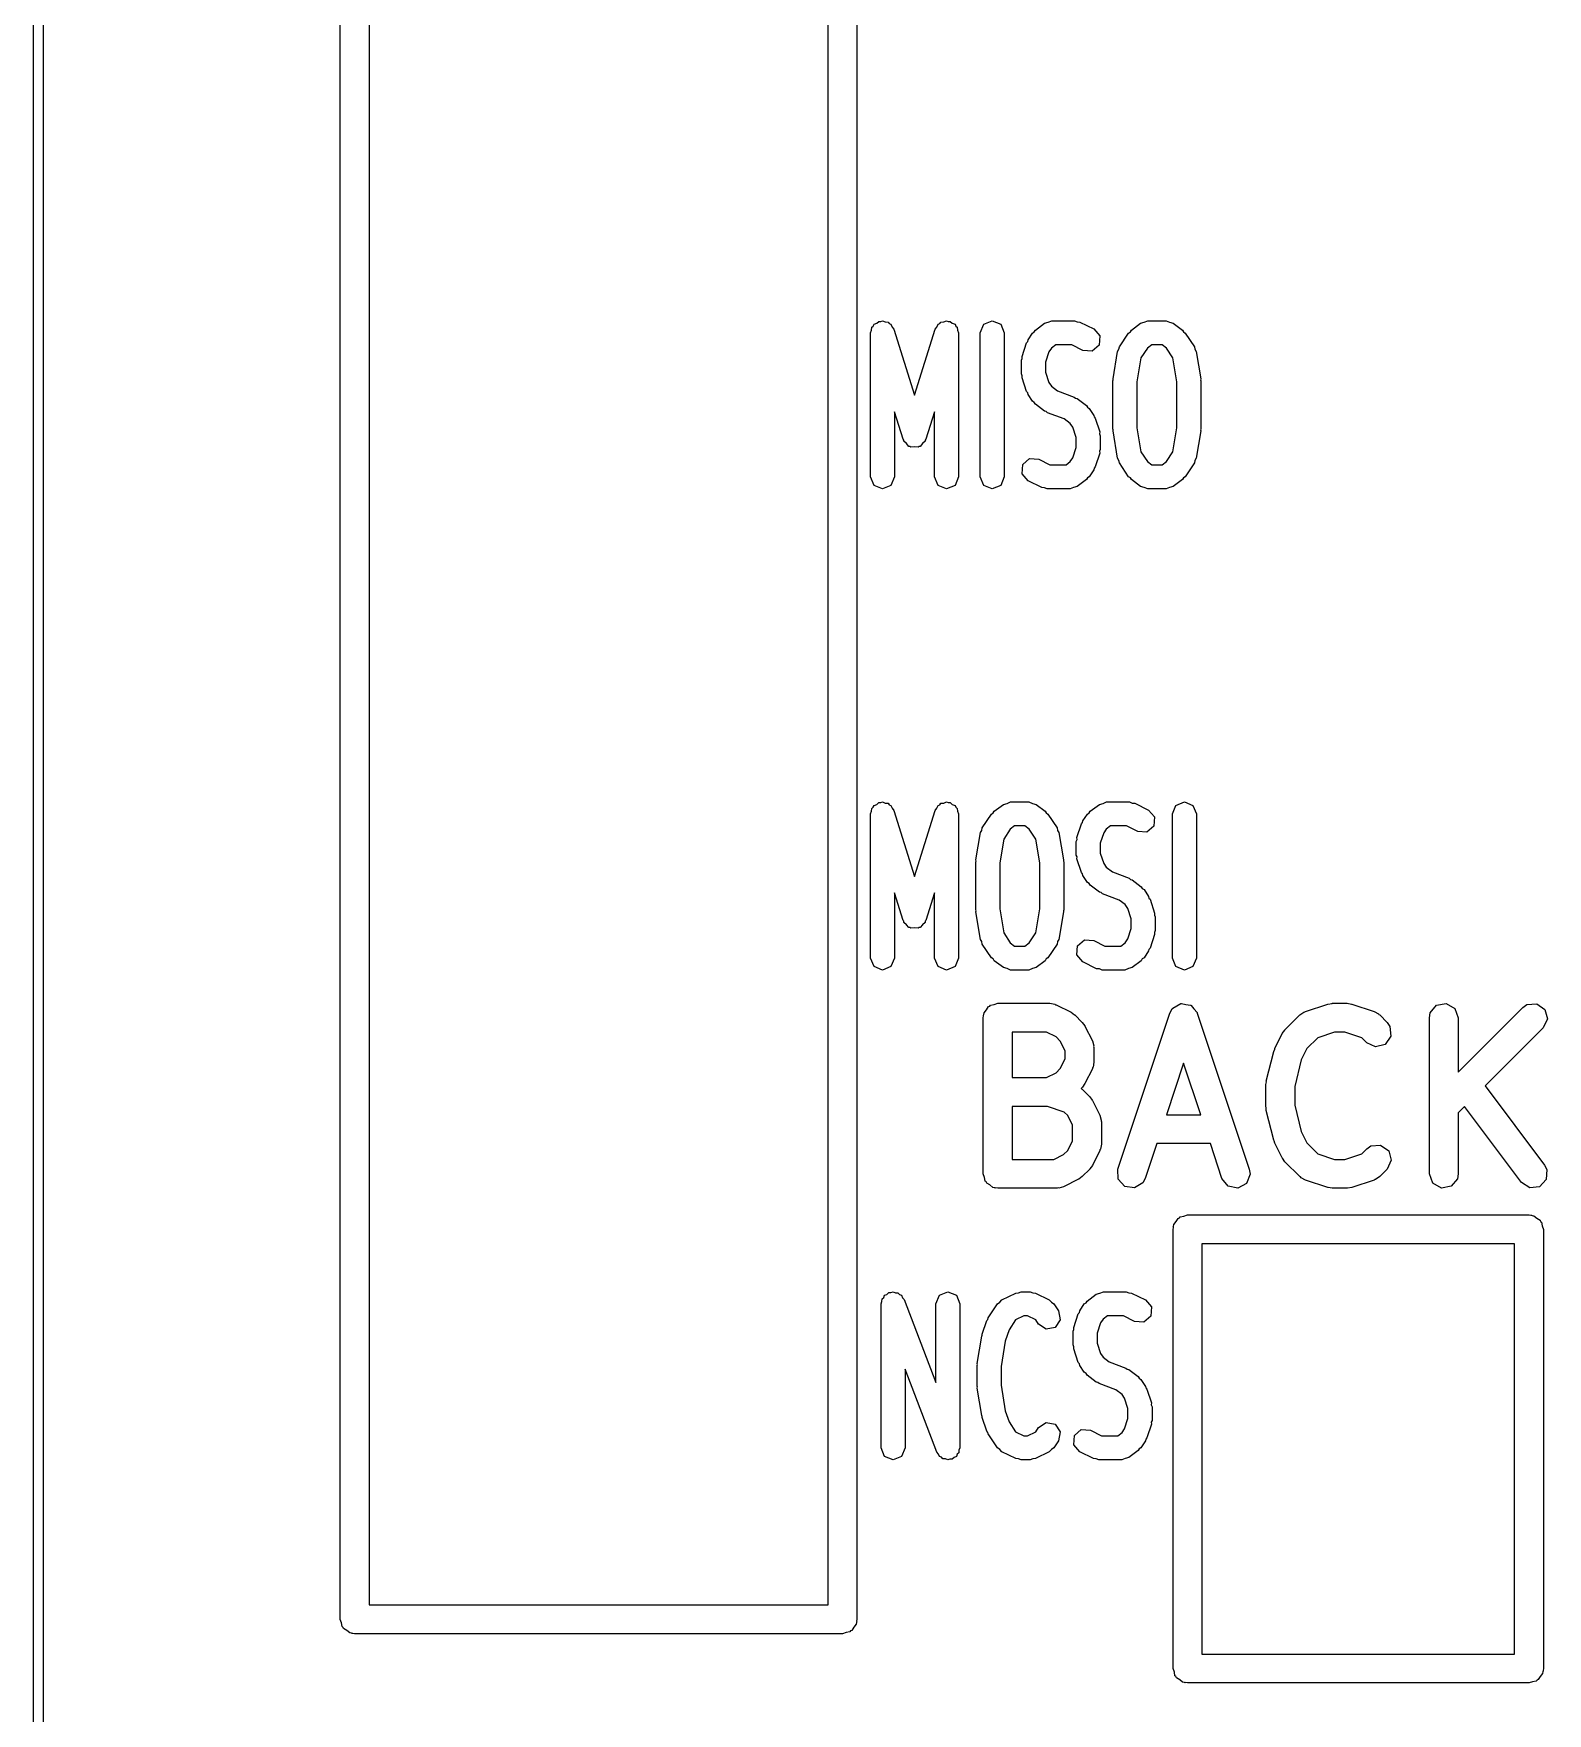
# Model space of a CAD drawing. Extents: x 66 to 223, y -169 to -36.
# Drawn here: x 89.17 to 97.05, y -76.68 to -67.94 of the extents above; entities that cross this region are included whole.
import ezdxf

# ---------------------------------------------------------------- set-up
doc = ezdxf.new("R2010")
doc.units = 0
doc.layers.add('BLACK', color=7, linetype='CONTINUOUS')

msp = doc.modelspace()

# ---------------------------------------------------------------- linework, layer by layer
at = {"layer": 'BLACK', "linetype": 'CONTINUOUS'}
for p, q in [((89.165, -118.993), (89.165, -42.4797)), ((89.215, -42.4797), (89.215, -119)), ((93.4514, -45.7117), (93.4514, -76.1917)), ((93.3014, -76.1167), (93.3014, -45.7867)), ((90.7614, -76.1917), (90.7614, -65.325)), ((90.9114, -65.325), (90.9114, -76.1167)), ((93.5218, -69.4945), (93.5276, -69.4805)), ((93.5218, -70.2445), (93.5218, -69.4945)), ((93.5276, -69.4805), (93.529, -69.4654)), ((93.529, -69.4654), (93.5364, -69.4592)), ((93.5364, -69.4592), (93.5401, -69.4503)), ((93.5401, -69.4503), (93.5541, -69.4445)), ((93.5541, -69.4445), (93.5657, -69.4348)), ((93.5657, -69.4348), (93.5754, -69.4357)), ((93.5754, -69.4357), (93.5843, -69.432)), ((93.5843, -69.432), (93.5983, -69.4378)), ((93.5983, -69.4378), (93.6134, -69.4392)), ((93.6134, -69.4392), (93.6195, -69.4466)), ((93.6195, -69.4466), (93.6285, -69.4503)), ((93.6285, -69.4503), (93.6343, -69.4643)), ((93.6343, -69.4643), (93.644, -69.4759)), ((93.644, -69.4759), (93.751, -69.8198)), ((93.751, -69.8198), (93.8579, -69.4759)), ((93.8579, -69.4759), (93.8676, -69.4643)), ((93.8676, -69.4643), (93.8734, -69.4503)), ((93.8734, -69.4503), (93.8824, -69.4466)), ((93.8824, -69.4466), (93.8885, -69.4392)), ((93.8885, -69.4392), (93.9036, -69.4378)), ((93.9036, -69.4378), (93.9176, -69.432)), ((93.9176, -69.432), (93.9266, -69.4357)), ((93.9266, -69.4357), (93.9362, -69.4348)), ((93.9362, -69.4348), (93.9478, -69.4445)), ((93.9478, -69.4445), (93.9618, -69.4503)), ((93.9618, -69.4503), (93.9655, -69.4592)), ((93.9655, -69.4592), (93.9729, -69.4654)), ((93.9729, -69.4654), (93.9743, -69.4805)), ((93.9743, -69.4805), (93.9801, -69.4945)), ((93.9801, -69.4945), (93.9801, -70.2445)), ((94.0932, -69.4945), (94.1115, -69.4503)), ((94.0932, -70.2445), (94.0932, -69.4945)), ((94.1115, -69.4503), (94.1557, -69.432)), ((94.1557, -69.432), (94.1999, -69.4503)), ((94.1999, -69.4503), (94.2182, -69.4945)), ((94.2182, -69.4945), (94.2182, -70.2445)), ((94.3418, -69.5312), (94.3656, -69.4955)), ((94.3656, -69.4955), (94.3746, -69.4895)), ((94.3746, -69.4895), (94.3801, -69.4802)), ((94.3801, -69.4802), (94.4277, -69.4445)), ((94.4277, -69.4445), (94.4469, -69.4396)), ((94.4469, -69.4396), (94.4652, -69.432)), ((94.4652, -69.432), (94.5843, -69.432)), ((94.5843, -69.432), (94.5977, -69.4376)), ((94.5977, -69.4376), (94.6122, -69.4386)), ((94.6122, -69.4386), (94.6837, -69.4743)), ((94.6837, -69.4743), (94.715, -69.5104)), ((94.715, -69.5104), (94.7116, -69.5582)), ((94.818, -69.567), (94.8656, -69.4955)), ((94.8656, -69.4955), (94.8746, -69.4895)), ((94.8746, -69.4895), (94.8801, -69.4802)), ((94.8801, -69.4802), (94.9277, -69.4445)), ((94.9277, -69.4445), (94.9469, -69.4396)), ((94.9469, -69.4396), (94.9652, -69.432)), ((94.9652, -69.432), (95.0605, -69.432)), ((95.0605, -69.432), (95.0788, -69.4396)), ((95.0788, -69.4396), (95.098, -69.4445)), ((95.098, -69.4445), (95.1456, -69.4802)), ((95.1456, -69.4802), (95.1511, -69.4895)), ((95.1511, -69.4895), (95.1601, -69.4955)), ((95.1601, -69.4955), (95.2077, -69.567)), ((94.3107, -69.6176), (94.3345, -69.5461)), ((94.3345, -69.5461), (94.3401, -69.5397)), ((94.3401, -69.5397), (94.3418, -69.5312)), ((94.4505, -69.5936), (94.4325, -69.6475)), ((94.4637, -69.5738), (94.4505, -69.5936)), ((94.4861, -69.557), (94.4637, -69.5738)), ((94.5695, -69.557), (94.4861, -69.557)), ((94.6278, -69.5861), (94.5695, -69.557)), ((94.6755, -69.5895), (94.6278, -69.5861)), ((94.7116, -69.5582), (94.6755, -69.5895)), ((94.7845, -69.7342), (94.8083, -69.5914)), ((94.8083, -69.5914), (94.8154, -69.58)), ((94.8154, -69.58), (94.818, -69.567)), ((94.9637, -69.5738), (94.9294, -69.6251)), ((94.9861, -69.557), (94.9637, -69.5738)), ((95.0396, -69.557), (94.9861, -69.557)), ((95.062, -69.5738), (95.0396, -69.557)), ((95.0963, -69.6251), (95.062, -69.5738)), ((95.2077, -69.567), (95.2103, -69.58)), ((95.2103, -69.58), (95.2174, -69.5914)), ((95.2174, -69.5914), (95.2412, -69.7342)), ((94.3075, -69.6373), (94.3114, -69.6278)), ((94.3075, -69.7088), (94.3075, -69.6373)), ((94.3114, -69.6278), (94.3107, -69.6176)), ((94.4325, -69.6475), (94.4325, -69.6986)), ((94.9294, -69.6251), (94.9087, -69.7497)), ((95.117, -69.7497), (95.0963, -69.6251)), ((94.3114, -69.7183), (94.3075, -69.7088)), ((94.3107, -69.7285), (94.3114, -69.7183)), ((94.3345, -69.8), (94.3107, -69.7285)), ((94.4325, -69.6986), (94.4505, -69.7525)), ((94.4505, -69.7525), (94.4637, -69.7723)), ((94.4637, -69.7723), (94.4956, -69.7963)), ((94.7837, -69.7445), (94.7858, -69.7395)), ((94.7837, -69.9945), (94.7837, -69.7445)), ((94.7858, -69.7395), (94.7845, -69.7342)), ((94.9087, -69.7497), (94.9087, -69.9893)), ((95.117, -69.9893), (95.117, -69.7497)), ((95.2412, -69.7342), (95.2399, -69.7395)), ((95.2399, -69.7395), (95.242, -69.7445)), ((95.242, -69.7445), (95.242, -69.9945)), ((94.3401, -69.8064), (94.3345, -69.8)), ((94.3418, -69.8149), (94.3401, -69.8064)), ((94.3656, -69.8506), (94.3418, -69.8149)), ((94.3746, -69.8566), (94.3656, -69.8506)), ((94.3801, -69.8659), (94.3746, -69.8566)), ((94.4277, -69.9016), (94.3801, -69.8659)), ((94.4956, -69.7963), (94.5824, -69.8288)), ((94.5824, -69.8288), (94.5891, -69.8351)), ((94.5891, -69.8351), (94.598, -69.8373)), ((94.598, -69.8373), (94.6456, -69.8731)), ((93.6913, -70.0488), (93.6468, -69.9058)), ((93.6468, -69.9058), (93.6468, -70.2445)), ((93.8551, -69.9058), (93.8106, -70.0488)), ((93.8551, -70.2445), (93.8551, -69.9058)), ((94.4366, -69.9039), (94.4277, -69.9016)), ((94.4433, -69.9102), (94.4366, -69.9039)), ((94.5301, -69.9427), (94.4433, -69.9102)), ((94.562, -69.9666), (94.5301, -69.9427)), ((94.6456, -69.8731), (94.6511, -69.8824)), ((94.6511, -69.8824), (94.6601, -69.8884)), ((94.6601, -69.8884), (94.6839, -69.9241)), ((94.6839, -69.9241), (94.6856, -69.9325)), ((94.6856, -69.9325), (94.6912, -69.939)), ((94.6912, -69.939), (94.715, -70.0104)), ((94.5753, -69.9865), (94.562, -69.9666)), ((94.5932, -70.0403), (94.5753, -69.9865)), ((94.5932, -70.0915), (94.5932, -70.0403)), ((94.715, -70.0104), (94.7143, -70.0207)), ((94.7143, -70.0207), (94.7182, -70.0302)), ((94.7182, -70.0302), (94.7182, -70.1016)), ((94.7858, -69.9995), (94.7837, -69.9945)), ((94.7845, -70.0048), (94.7858, -69.9995)), ((94.8084, -70.1476), (94.7845, -70.0048)), ((94.9087, -69.9893), (94.9294, -70.1138)), ((95.0963, -70.1138), (95.117, -69.9893)), ((95.2412, -70.0048), (95.2174, -70.1476)), ((95.242, -69.9945), (95.2399, -69.9995)), ((95.2399, -69.9995), (95.2412, -70.0048)), ((93.6951, -70.0533), (93.6913, -70.0488)), ((93.6956, -70.0593), (93.6951, -70.0533)), ((93.7099, -70.0712), (93.6956, -70.0593)), ((93.7219, -70.0855), (93.7099, -70.0712)), ((93.7278, -70.0861), (93.7219, -70.0855)), ((93.7324, -70.0899), (93.7278, -70.0861)), ((93.751, -70.0882), (93.7324, -70.0899)), ((93.7695, -70.0899), (93.751, -70.0882)), ((93.7741, -70.0861), (93.7695, -70.0899)), ((93.78, -70.0855), (93.7741, -70.0861)), ((93.792, -70.0712), (93.78, -70.0855)), ((93.8063, -70.0593), (93.792, -70.0712)), ((93.8068, -70.0533), (93.8063, -70.0593)), ((93.8106, -70.0488), (93.8068, -70.0533)), ((94.5753, -70.1454), (94.5932, -70.0915)), ((94.715, -70.1214), (94.6912, -70.1928)), ((94.7182, -70.1016), (94.7143, -70.1111)), ((94.7143, -70.1111), (94.715, -70.1214)), ((94.9294, -70.1138), (94.9637, -70.1652)), ((95.062, -70.1652), (95.0963, -70.1138)), ((94.3107, -70.2285), (94.3141, -70.1808)), ((94.3141, -70.1808), (94.3502, -70.1495)), ((94.3502, -70.1495), (94.398, -70.1529)), ((94.398, -70.1529), (94.4562, -70.182)), ((94.4562, -70.182), (94.5396, -70.182)), ((94.5396, -70.182), (94.562, -70.1652)), ((94.562, -70.1652), (94.5753, -70.1454)), ((94.6839, -70.2077), (94.6601, -70.2434)), ((94.6856, -70.1993), (94.6839, -70.2077)), ((94.6912, -70.1928), (94.6856, -70.1993)), ((94.8154, -70.1589), (94.8084, -70.1476)), ((94.818, -70.172), (94.8154, -70.1589)), ((94.8656, -70.2434), (94.818, -70.172)), ((94.9637, -70.1652), (94.9861, -70.182)), ((94.9861, -70.182), (95.0396, -70.182)), ((95.0396, -70.182), (95.062, -70.1652)), ((95.2077, -70.172), (95.1601, -70.2434)), ((95.2103, -70.1589), (95.2077, -70.172)), ((95.2174, -70.1476), (95.2103, -70.1589)), ((93.5401, -70.2887), (93.5218, -70.2445)), ((93.5843, -70.307), (93.5401, -70.2887)), ((93.6285, -70.2887), (93.5843, -70.307)), ((93.6468, -70.2445), (93.6285, -70.2887)), ((93.8734, -70.2887), (93.8551, -70.2445)), ((93.9176, -70.307), (93.8734, -70.2887)), ((93.9618, -70.2887), (93.9176, -70.307)), ((93.9801, -70.2445), (93.9618, -70.2887)), ((94.1115, -70.2887), (94.0932, -70.2445)), ((94.1557, -70.307), (94.1115, -70.2887)), ((94.1999, -70.2887), (94.1557, -70.307)), ((94.2182, -70.2445), (94.1999, -70.2887)), ((94.342, -70.2647), (94.3107, -70.2285)), ((94.4135, -70.3004), (94.342, -70.2647)), ((94.428, -70.3014), (94.4135, -70.3004)), ((94.4414, -70.307), (94.428, -70.3014)), ((94.5788, -70.2994), (94.5605, -70.307)), ((94.598, -70.2945), (94.5788, -70.2994)), ((94.6456, -70.2588), (94.598, -70.2945)), ((94.6511, -70.2495), (94.6456, -70.2588)), ((94.6601, -70.2434), (94.6511, -70.2495)), ((94.8746, -70.2495), (94.8656, -70.2434)), ((94.8801, -70.2588), (94.8746, -70.2495)), ((94.9277, -70.2945), (94.8801, -70.2588)), ((94.9469, -70.2994), (94.9277, -70.2945)), ((94.9652, -70.307), (94.9469, -70.2994)), ((95.0788, -70.2994), (95.0605, -70.307)), ((95.098, -70.2945), (95.0788, -70.2994)), ((95.1456, -70.2588), (95.098, -70.2945)), ((95.1511, -70.2495), (95.1456, -70.2588)), ((95.1601, -70.2434), (95.1511, -70.2495)), ((94.5605, -70.307), (94.4414, -70.307)), ((95.0605, -70.307), (94.9652, -70.307)), ((93.529, -71.9699), (93.5364, -71.9637)), ((93.5364, -71.9637), (93.5401, -71.9548)), ((93.5401, -71.9548), (93.5541, -71.949)), ((93.5541, -71.949), (93.5657, -71.9393)), ((93.5657, -71.9393), (93.5754, -71.9402)), ((93.5754, -71.9402), (93.5843, -71.9365)), ((93.5843, -71.9365), (93.5983, -71.9423)), ((93.5983, -71.9423), (93.6134, -71.9437)), ((93.6134, -71.9437), (93.6195, -71.9511)), ((93.6195, -71.9511), (93.6285, -71.9548)), ((93.6285, -71.9548), (93.6343, -71.9688)), ((93.8676, -71.9688), (93.8734, -71.9548)), ((93.8734, -71.9548), (93.8824, -71.9511)), ((93.8824, -71.9511), (93.8885, -71.9437)), ((93.8885, -71.9437), (93.9036, -71.9423)), ((93.9036, -71.9423), (93.9176, -71.9365)), ((93.9176, -71.9365), (93.9266, -71.9402)), ((93.9266, -71.9402), (93.9362, -71.9393)), ((93.9362, -71.9393), (93.9478, -71.949)), ((93.9478, -71.949), (93.9618, -71.9548)), ((93.9618, -71.9548), (93.9655, -71.9637)), ((93.9655, -71.9637), (93.9729, -71.9699)), ((94.1658, -71.9847), (94.2135, -71.949)), ((94.2135, -71.949), (94.2326, -71.9441)), ((94.2326, -71.9441), (94.2509, -71.9365)), ((94.2509, -71.9365), (94.3462, -71.9365)), ((94.3462, -71.9365), (94.3645, -71.9441)), ((94.3645, -71.9441), (94.3837, -71.949)), ((94.3837, -71.949), (94.4313, -71.9847)), ((94.6658, -71.9847), (94.7135, -71.949)), ((94.7135, -71.949), (94.7326, -71.9441)), ((94.7326, -71.9441), (94.7509, -71.9365)), ((94.7509, -71.9365), (94.87, -71.9365)), ((94.87, -71.9365), (94.8834, -71.9421)), ((94.8834, -71.9421), (94.8979, -71.9431)), ((94.8979, -71.9431), (94.9694, -71.9788)), ((95.0932, -71.999), (95.1115, -71.9548)), ((95.1115, -71.9548), (95.1557, -71.9365)), ((95.1557, -71.9365), (95.1999, -71.9548)), ((95.1999, -71.9548), (95.2182, -71.999)), ((93.5218, -71.999), (93.5276, -71.985)), ((93.5218, -72.749), (93.5218, -71.999)), ((93.5276, -71.985), (93.529, -71.9699)), ((93.6343, -71.9688), (93.644, -71.9804)), ((93.644, -71.9804), (93.751, -72.3243)), ((93.751, -72.3243), (93.8579, -71.9804)), ((93.8579, -71.9804), (93.8676, -71.9688)), ((93.9729, -71.9699), (93.9743, -71.985)), ((93.9743, -71.985), (93.9801, -71.999)), ((93.9801, -71.999), (93.9801, -72.749)), ((94.1037, -72.0715), (94.1513, -72)), ((94.1513, -72), (94.1603, -71.994)), ((94.1603, -71.994), (94.1658, -71.9847)), ((94.4313, -71.9847), (94.4368, -71.994)), ((94.4368, -71.994), (94.4458, -72)), ((94.4458, -72), (94.4934, -72.0715)), ((94.5964, -72.1221), (94.6202, -72.0506)), ((94.6202, -72.0506), (94.6259, -72.0442)), ((94.6259, -72.0442), (94.6275, -72.0357)), ((94.6275, -72.0357), (94.6513, -72)), ((94.6513, -72), (94.6603, -71.994)), ((94.6603, -71.994), (94.6658, -71.9847)), ((94.9694, -71.9788), (95.0007, -72.0149)), ((95.0007, -72.0149), (94.9973, -72.0626)), ((95.0932, -72.749), (95.0932, -71.999)), ((95.2182, -71.999), (95.2182, -72.749)), ((94.0703, -72.2387), (94.0941, -72.0959)), ((94.0941, -72.0959), (94.1011, -72.0845)), ((94.1011, -72.0845), (94.1037, -72.0715)), ((94.2152, -72.1296), (94.1944, -72.2542)), ((94.2494, -72.0783), (94.2152, -72.1296)), ((94.2718, -72.0615), (94.2494, -72.0783)), ((94.3254, -72.0615), (94.2718, -72.0615)), ((94.3477, -72.0783), (94.3254, -72.0615)), ((94.382, -72.1296), (94.3477, -72.0783)), ((94.4027, -72.2542), (94.382, -72.1296)), ((94.4934, -72.0715), (94.496, -72.0845)), ((94.496, -72.0845), (94.5031, -72.0959)), ((94.5031, -72.0959), (94.5269, -72.2387)), ((94.5932, -72.1418), (94.5971, -72.1323)), ((94.5971, -72.1323), (94.5964, -72.1221)), ((94.7362, -72.0981), (94.7182, -72.152)), ((94.7494, -72.0783), (94.7362, -72.0981)), ((94.7718, -72.0615), (94.7494, -72.0783)), ((94.8552, -72.0615), (94.7718, -72.0615)), ((94.9135, -72.0906), (94.8552, -72.0615)), ((94.9612, -72.094), (94.9135, -72.0906)), ((94.9973, -72.0626), (94.9612, -72.094)), ((94.5932, -72.2133), (94.5932, -72.1418)), ((94.5971, -72.2228), (94.5932, -72.2133)), ((94.5964, -72.233), (94.5971, -72.2228)), ((94.7182, -72.152), (94.7182, -72.2031)), ((94.7182, -72.2031), (94.7362, -72.257)), ((94.0694, -72.249), (94.0715, -72.244)), ((94.0694, -72.499), (94.0694, -72.249)), ((94.0715, -72.244), (94.0703, -72.2387)), ((94.1944, -72.2542), (94.1944, -72.4938)), ((94.4027, -72.4938), (94.4027, -72.2542)), ((94.5269, -72.2387), (94.5257, -72.244)), ((94.5257, -72.244), (94.5277, -72.249)), ((94.5277, -72.249), (94.5277, -72.499)), ((94.6202, -72.3045), (94.5964, -72.233)), ((94.6259, -72.3109), (94.6202, -72.3045)), ((94.6275, -72.3194), (94.6259, -72.3109)), ((94.7362, -72.257), (94.7494, -72.2768)), ((94.7494, -72.2768), (94.7813, -72.3008)), ((94.7813, -72.3008), (94.8681, -72.3333)), ((94.6513, -72.3551), (94.6275, -72.3194)), ((94.6603, -72.3611), (94.6513, -72.3551)), ((94.6658, -72.3704), (94.6603, -72.3611)), ((94.7134, -72.4061), (94.6658, -72.3704)), ((94.8681, -72.3333), (94.8748, -72.3396)), ((94.8748, -72.3396), (94.8837, -72.3418)), ((94.8837, -72.3418), (94.9313, -72.3776)), ((94.9313, -72.3776), (94.9368, -72.3869)), ((94.9368, -72.3869), (94.9458, -72.3929)), ((94.9458, -72.3929), (94.9696, -72.4286)), ((93.6913, -72.5533), (93.6468, -72.4103)), ((93.6468, -72.4103), (93.6468, -72.749)), ((93.8551, -72.4103), (93.8106, -72.5533)), ((93.8551, -72.749), (93.8551, -72.4103)), ((94.7223, -72.4084), (94.7134, -72.4061)), ((94.729, -72.4147), (94.7223, -72.4084)), ((94.8159, -72.4472), (94.729, -72.4147)), ((94.8477, -72.4711), (94.8159, -72.4472)), ((94.861, -72.491), (94.8477, -72.4711)), ((94.9696, -72.4286), (94.9713, -72.437)), ((94.9713, -72.437), (94.9769, -72.4435)), ((94.9769, -72.4435), (95.0007, -72.5149)), ((93.6951, -72.5578), (93.6913, -72.5533)), ((93.6956, -72.5638), (93.6951, -72.5578)), ((93.7099, -72.5757), (93.6956, -72.5638)), ((93.7219, -72.59), (93.7099, -72.5757)), ((93.792, -72.5757), (93.78, -72.59)), ((93.8063, -72.5638), (93.792, -72.5757)), ((93.8068, -72.5578), (93.8063, -72.5638)), ((93.8106, -72.5533), (93.8068, -72.5578)), ((94.0715, -72.504), (94.0694, -72.499)), ((94.0703, -72.5093), (94.0715, -72.504)), ((94.0941, -72.6521), (94.0703, -72.5093)), ((94.1944, -72.4938), (94.2152, -72.6183)), ((94.382, -72.6183), (94.4027, -72.4938)), ((94.5269, -72.5093), (94.5031, -72.6521)), ((94.5277, -72.499), (94.5257, -72.504)), ((94.5257, -72.504), (94.5269, -72.5093)), ((94.8789, -72.5448), (94.861, -72.491)), ((94.8789, -72.596), (94.8789, -72.5448)), ((95.0007, -72.5149), (95, -72.5252)), ((95, -72.5252), (95.0039, -72.5347)), ((95.0039, -72.5347), (95.0039, -72.6061)), ((93.7278, -72.5906), (93.7219, -72.59)), ((93.7324, -72.5944), (93.7278, -72.5906)), ((93.751, -72.5927), (93.7324, -72.5944)), ((93.7695, -72.5944), (93.751, -72.5927)), ((93.7741, -72.5906), (93.7695, -72.5944)), ((93.78, -72.59), (93.7741, -72.5906)), ((94.1011, -72.6634), (94.0941, -72.6521)), ((94.1037, -72.6765), (94.1011, -72.6634)), ((94.2152, -72.6183), (94.2494, -72.6697)), ((94.3477, -72.6697), (94.382, -72.6183)), ((94.496, -72.6634), (94.4934, -72.6765)), ((94.5031, -72.6521), (94.496, -72.6634)), ((94.5998, -72.6853), (94.6359, -72.654)), ((94.6359, -72.654), (94.6837, -72.6574)), ((94.6837, -72.6574), (94.7419, -72.6865)), ((94.8477, -72.6697), (94.861, -72.6499)), ((94.861, -72.6499), (94.8789, -72.596)), ((95.0007, -72.6259), (94.9769, -72.6973)), ((95.0039, -72.6061), (95, -72.6156)), ((95, -72.6156), (95.0007, -72.6259)), ((93.5401, -72.7932), (93.5218, -72.749)), ((93.6468, -72.749), (93.6285, -72.7932)), ((93.8734, -72.7932), (93.8551, -72.749)), ((93.9801, -72.749), (93.9618, -72.7932)), ((94.1513, -72.7479), (94.1037, -72.6765)), ((94.1603, -72.754), (94.1513, -72.7479)), ((94.2494, -72.6697), (94.2718, -72.6865)), ((94.2718, -72.6865), (94.3254, -72.6865)), ((94.3254, -72.6865), (94.3477, -72.6697)), ((94.4458, -72.7479), (94.4368, -72.754)), ((94.4934, -72.6765), (94.4458, -72.7479)), ((94.5964, -72.733), (94.5998, -72.6853)), ((94.6278, -72.7692), (94.5964, -72.733)), ((94.7419, -72.6865), (94.8254, -72.6865)), ((94.8254, -72.6865), (94.8477, -72.6697)), ((94.9458, -72.7479), (94.9368, -72.754)), ((94.9696, -72.7122), (94.9458, -72.7479)), ((94.9713, -72.7038), (94.9696, -72.7122)), ((94.9769, -72.6973), (94.9713, -72.7038)), ((95.1115, -72.7932), (95.0932, -72.749)), ((95.2182, -72.749), (95.1999, -72.7932)), ((93.5843, -72.8115), (93.5401, -72.7932)), ((93.6285, -72.7932), (93.5843, -72.8115)), ((93.9176, -72.8115), (93.8734, -72.7932)), ((93.9618, -72.7932), (93.9176, -72.8115)), ((94.1658, -72.7633), (94.1603, -72.754)), ((94.2134, -72.799), (94.1658, -72.7633)), ((94.2326, -72.8039), (94.2134, -72.799)), ((94.2509, -72.8115), (94.2326, -72.8039)), ((94.3462, -72.8115), (94.2509, -72.8115)), ((94.3645, -72.8039), (94.3462, -72.8115)), ((94.3837, -72.799), (94.3645, -72.8039)), ((94.4313, -72.7633), (94.3837, -72.799)), ((94.4368, -72.754), (94.4313, -72.7633)), ((94.6992, -72.8049), (94.6278, -72.7692)), ((94.7137, -72.8059), (94.6992, -72.8049)), ((94.7271, -72.8115), (94.7137, -72.8059)), ((94.8462, -72.8115), (94.7271, -72.8115)), ((94.8645, -72.8039), (94.8462, -72.8115)), ((94.8837, -72.799), (94.8645, -72.8039)), ((94.9313, -72.7633), (94.8837, -72.799)), ((94.9368, -72.754), (94.9313, -72.7633)), ((95.1557, -72.8115), (95.1115, -72.7932)), ((95.1999, -72.7932), (95.1557, -72.8115)), ((94.1262, -73.019), (94.136, -73.0021)), ((94.136, -73.0021), (94.1423, -72.9998)), ((94.1423, -72.9998), (94.1467, -72.9946)), ((94.1467, -72.9946), (94.1659, -72.9913)), ((94.1659, -72.9913), (94.1842, -72.9846)), ((94.1842, -72.9846), (94.4551, -72.9846)), ((94.4551, -72.9846), (94.4808, -72.9891)), ((94.4808, -72.9891), (94.4842, -72.992)), ((94.4842, -72.992), (94.4887, -72.9925)), ((94.4887, -72.9925), (94.5661, -73.0312)), ((95.0807, -73.0359), (95.0931, -73.013)), ((95.0931, -73.013), (95.0949, -73.0118)), ((95.0949, -73.0118), (95.0957, -73.0098)), ((95.0957, -73.0098), (95.1166, -72.9985)), ((95.1166, -72.9985), (95.1368, -72.9861)), ((95.1368, -72.9861), (95.1389, -72.9864)), ((95.1389, -72.9864), (95.1408, -72.9854)), ((95.1408, -72.9854), (95.1641, -72.9902)), ((95.1641, -72.9902), (95.1875, -72.9936)), ((95.1875, -72.9936), (95.189, -72.9953)), ((95.189, -72.9953), (95.1911, -72.9957)), ((95.1911, -72.9957), (95.2058, -73.0143)), ((95.7861, -73.0271), (95.9022, -72.9884)), ((95.9022, -72.9884), (95.9244, -72.9852)), ((95.9244, -72.9852), (95.9259, -72.9846)), ((95.9259, -72.9846), (96.0033, -72.9846)), ((96.0033, -72.9846), (96.0254, -72.9885)), ((96.0254, -72.9885), (96.027, -72.9884)), ((96.027, -72.9884), (96.1432, -73.0271)), ((96.436, -73.0339), (96.469, -72.9946)), ((96.469, -72.9946), (96.5195, -72.9857)), ((96.5195, -72.9857), (96.5639, -73.0114)), ((96.5639, -73.0114), (96.5815, -73.0596)), ((96.5815, -73.343), (96.9179, -73.0066)), ((96.9179, -73.0066), (96.9392, -72.9916)), ((96.9392, -72.9916), (96.9904, -72.9872)), ((96.9904, -72.9872), (97.0324, -73.0166)), ((94.1092, -73.0596), (94.1109, -73.0499)), ((94.1092, -73.8724), (94.1092, -73.0596)), ((94.1103, -73.0466), (94.112, -73.0437)), ((94.1109, -73.0499), (94.1103, -73.0466)), ((94.112, -73.0437), (94.1137, -73.0339)), ((94.1137, -73.0339), (94.1262, -73.019)), ((94.5661, -73.0312), (94.5841, -73.0446)), ((94.5841, -73.0446), (94.5856, -73.0453)), ((94.5856, -73.0453), (94.6243, -73.084)), ((94.6243, -73.084), (94.6371, -73.1023)), ((94.8097, -73.8487), (95.0807, -73.0359)), ((95.2058, -73.0143), (95.2216, -73.032)), ((95.2216, -73.032), (95.2216, -73.0342)), ((95.2216, -73.0342), (95.223, -73.0359)), ((95.223, -73.0359), (95.4939, -73.8487)), ((95.6794, -73.1227), (95.7568, -73.0453)), ((95.7568, -73.0453), (95.7781, -73.0303)), ((95.7781, -73.0303), (95.7826, -73.0299)), ((95.7826, -73.0299), (95.7861, -73.0271)), ((96.1432, -73.0271), (96.1661, -73.0395)), ((96.1661, -73.0395), (96.1684, -73.0434)), ((96.1684, -73.0434), (96.1725, -73.0453)), ((96.1725, -73.0453), (96.2112, -73.084)), ((96.2112, -73.084), (96.2261, -73.1053)), ((96.4315, -73.0596), (96.436, -73.0339)), ((96.4315, -73.8724), (96.4315, -73.0596)), ((96.5815, -73.0596), (96.5815, -73.343)), ((97.0457, -73.0661), (97.024, -73.1126)), ((97.0324, -73.0166), (97.0457, -73.0661)), ((94.2592, -73.1346), (94.2592, -73.3716)), ((94.4374, -73.1346), (94.2592, -73.1346)), ((94.4881, -73.1599), (94.4374, -73.1346)), ((94.5096, -73.1814), (94.4881, -73.1599)), ((94.5349, -73.2321), (94.5096, -73.1814)), ((94.6371, -73.1023), (94.6383, -73.1035)), ((94.6383, -73.1035), (94.677, -73.1809)), ((94.677, -73.1809), (94.6845, -73.2058)), ((95.6266, -73.2196), (95.6653, -73.1422)), ((95.6653, -73.1422), (95.6787, -73.1242)), ((95.6787, -73.1242), (95.6794, -73.1227)), ((95.8503, -73.1639), (95.794, -73.2201)), ((95.9381, -73.1346), (95.8503, -73.1639)), ((95.9912, -73.1346), (95.9381, -73.1346)), ((96.0789, -73.1639), (95.9912, -73.1346)), ((96.1051, -73.19), (96.0789, -73.1639)), ((96.2306, -73.1564), (96.2012, -73.1984)), ((96.2261, -73.1053), (96.2306, -73.1564)), ((97.024, -73.1126), (96.7216, -73.415)), ((94.5096, -73.3248), (94.5349, -73.2741)), ((94.5349, -73.2741), (94.5349, -73.2321)), ((94.6845, -73.2058), (94.6834, -73.2102)), ((94.6834, -73.2102), (94.685, -73.2144)), ((94.685, -73.2144), (94.685, -73.2918)), ((95.5822, -73.3897), (95.6209, -73.2349)), ((95.6209, -73.2349), (95.6262, -73.2231)), ((95.6262, -73.2231), (95.6266, -73.2196)), ((95.794, -73.2201), (95.7645, -73.2793)), ((96.1516, -73.2117), (96.1051, -73.19)), ((96.2012, -73.1984), (96.1516, -73.2117)), ((94.4374, -73.3716), (94.4881, -73.3463)), ((94.4881, -73.3463), (94.5096, -73.3248)), ((94.677, -73.3254), (94.6383, -73.4028)), ((94.6775, -73.3209), (94.677, -73.3254)), ((94.6804, -73.3175), (94.6775, -73.3209)), ((94.685, -73.2918), (94.6804, -73.3175)), ((95.1518, -73.2968), (95.0624, -73.5652)), ((95.2413, -73.5652), (95.1518, -73.2968)), ((95.7645, -73.2793), (95.73, -73.4172)), ((94.2592, -73.3716), (94.4374, -73.3716)), ((94.6243, -73.4223), (94.6187, -73.4279)), ((94.6187, -73.4279), (94.6202, -73.4304)), ((94.6202, -73.4304), (94.6243, -73.4323)), ((94.625, -73.4208), (94.6243, -73.4223)), ((94.6243, -73.4323), (94.663, -73.471)), ((94.6383, -73.4028), (94.625, -73.4208)), ((95.58, -73.4079), (95.5826, -73.3932)), ((95.58, -73.5241), (95.58, -73.4079)), ((95.5826, -73.3932), (95.5822, -73.3897)), ((95.73, -73.4172), (95.73, -73.5148)), ((96.7216, -73.415), (97.0309, -73.8274)), ((94.2592, -73.5216), (94.2592, -73.7974)), ((94.443, -73.5216), (94.2592, -73.5216)), ((94.5307, -73.5509), (94.443, -73.5216)), ((94.663, -73.471), (94.6758, -73.4894)), ((94.6758, -73.4894), (94.677, -73.4905)), ((94.677, -73.4905), (94.7157, -73.5679)), ((95.5812, -73.5273), (95.58, -73.5241)), ((95.5822, -73.5422), (95.5812, -73.5273)), ((95.73, -73.5148), (95.7645, -73.6527)), ((96.6145, -73.5221), (96.5815, -73.5551)), ((96.9109, -73.9174), (96.6145, -73.5221)), ((94.5483, -73.5685), (94.5307, -73.5509)), ((94.5737, -73.6192), (94.5483, -73.5685)), ((94.5737, -73.6999), (94.5737, -73.6192)), ((94.7157, -73.5679), (94.7232, -73.5929)), ((94.7232, -73.5929), (94.7221, -73.5972)), ((94.7221, -73.5972), (94.7237, -73.6015)), ((94.7237, -73.6015), (94.7237, -73.7176)), ((95.0624, -73.5652), (95.2413, -73.5652)), ((95.6209, -73.6971), (95.5822, -73.5422)), ((96.5815, -73.5551), (96.5815, -73.8724)), ((94.5483, -73.7506), (94.5737, -73.6999)), ((95.6229, -73.7), (95.6209, -73.6971)), ((95.6266, -73.7124), (95.6229, -73.7)), ((95.6653, -73.7898), (95.6266, -73.7124)), ((95.7645, -73.6527), (95.794, -73.7119)), ((95.794, -73.7119), (95.8503, -73.7681)), ((94.2592, -73.7974), (94.4761, -73.7974)), ((94.4761, -73.7974), (94.5268, -73.7721)), ((94.5268, -73.7721), (94.5483, -73.7506)), ((94.7157, -73.7511), (94.677, -73.8285)), ((94.7163, -73.7467), (94.7157, -73.7511)), ((94.7191, -73.7432), (94.7163, -73.7467)), ((94.7237, -73.7176), (94.7191, -73.7432)), ((95.0124, -73.7152), (94.952, -73.8961)), ((95.2913, -73.7152), (95.0124, -73.7152)), ((95.3516, -73.8961), (95.2913, -73.7152)), ((95.6665, -73.7909), (95.6653, -73.7898)), ((95.6794, -73.8093), (95.6665, -73.7909)), ((95.8503, -73.7681), (95.9381, -73.7974)), ((95.9381, -73.7974), (95.9911, -73.7974)), ((95.9911, -73.7974), (96.0789, -73.7681)), ((96.0789, -73.7681), (96.1051, -73.742)), ((96.1051, -73.742), (96.1264, -73.727)), ((96.1264, -73.727), (96.1776, -73.7225)), ((96.1776, -73.7225), (96.2196, -73.752)), ((96.2196, -73.752), (96.2329, -73.8015)), ((94.1159, -73.8907), (94.1092, -73.8724)), ((94.6243, -73.8867), (94.6059, -73.8996)), ((94.663, -73.848), (94.6243, -73.8867)), ((94.6637, -73.8465), (94.663, -73.848)), ((94.677, -73.8285), (94.6637, -73.8465)), ((94.8111, -73.9), (94.8097, -73.8487)), ((95.4977, -73.8744), (95.4789, -73.9222)), ((95.4939, -73.8487), (95.4977, -73.8744)), ((95.7568, -73.8867), (95.6794, -73.8093)), ((95.7608, -73.8886), (95.7568, -73.8867)), ((96.1725, -73.8867), (96.1511, -73.9017)), ((96.2112, -73.848), (96.1725, -73.8867)), ((96.2329, -73.8015), (96.2112, -73.848)), ((96.449, -73.9206), (96.4315, -73.8724)), ((96.5815, -73.8724), (96.577, -73.8981)), ((97.0309, -73.8274), (97.0427, -73.8506)), ((97.0427, -73.8506), (97.0399, -73.9019)), ((94.1192, -73.9099), (94.1159, -73.8907)), ((94.1244, -73.9142), (94.1192, -73.9099)), ((94.1267, -73.9206), (94.1244, -73.9142)), ((94.1436, -73.9304), (94.1267, -73.9206)), ((94.1585, -73.9429), (94.1436, -73.9304)), ((94.1683, -73.9446), (94.1585, -73.9429)), ((94.1712, -73.9463), (94.1683, -73.9446)), ((94.1745, -73.9457), (94.1712, -73.9463)), ((94.1842, -73.9474), (94.1745, -73.9457)), ((94.4938, -73.9474), (94.1842, -73.9474)), ((94.4981, -73.9459), (94.4938, -73.9474)), ((94.5024, -73.9469), (94.4981, -73.9459)), ((94.5274, -73.9395), (94.5024, -73.9469)), ((94.6048, -73.9008), (94.5274, -73.9395)), ((94.6059, -73.8996), (94.6048, -73.9008)), ((94.8452, -73.9384), (94.8111, -73.9)), ((94.8959, -73.9459), (94.8452, -73.9384)), ((94.9396, -73.919), (94.8959, -73.9459)), ((94.952, -73.8961), (94.9396, -73.919)), ((95.3835, -73.9363), (95.3516, -73.8961)), ((95.4338, -73.9466), (95.3835, -73.9363)), ((95.4789, -73.9222), (95.4338, -73.9466)), ((95.7632, -73.8924), (95.7608, -73.8886)), ((95.7861, -73.9048), (95.7632, -73.8924)), ((95.9022, -73.9436), (95.7861, -73.9048)), ((95.9038, -73.9435), (95.9022, -73.9436)), ((95.9259, -73.9474), (95.9038, -73.9435)), ((96.0033, -73.9474), (95.9259, -73.9474)), ((96.0049, -73.9468), (96.0033, -73.9474)), ((96.027, -73.9436), (96.0049, -73.9468)), ((96.1432, -73.9048), (96.027, -73.9436)), ((96.1467, -73.9021), (96.1432, -73.9048)), ((96.1511, -73.9017), (96.1467, -73.9021)), ((96.4935, -73.9463), (96.449, -73.9206)), ((96.544, -73.9374), (96.4935, -73.9463)), ((96.577, -73.8981), (96.544, -73.9374)), ((96.9539, -73.9454), (96.9109, -73.9174)), ((97.0048, -73.9393), (96.9539, -73.9454)), ((97.0399, -73.9019), (97.0048, -73.9393)), ((95.098, -74.1487), (95.0997, -74.1458)), ((95.0986, -74.152), (95.098, -74.1487)), ((95.0997, -74.1458), (95.1014, -74.136)), ((95.1014, -74.136), (95.1139, -74.1211)), ((95.1139, -74.1211), (95.1237, -74.1042)), ((95.1237, -74.1042), (95.13, -74.1019)), ((95.13, -74.1019), (95.1344, -74.0967)), ((95.1344, -74.0967), (95.1536, -74.0934)), ((95.1536, -74.0934), (95.1719, -74.0867)), ((95.1719, -74.0867), (96.9499, -74.0867)), ((96.9499, -74.0867), (96.9596, -74.0884)), ((96.9596, -74.0884), (96.9629, -74.0878)), ((96.9629, -74.0878), (96.9658, -74.0895)), ((96.9658, -74.0895), (96.9756, -74.0912)), ((96.9756, -74.0912), (96.9905, -74.1037)), ((96.9905, -74.1037), (97.0074, -74.1135)), ((97.0074, -74.1135), (97.0097, -74.1198)), ((97.0097, -74.1198), (97.0149, -74.1242)), ((97.0149, -74.1242), (97.0182, -74.1434)), ((97.0182, -74.1434), (97.0249, -74.1617)), ((95.0969, -74.1617), (95.0986, -74.152)), ((95.0969, -76.4477), (95.0969, -74.1617)), ((95.2469, -74.2367), (95.2469, -76.3727)), ((96.8749, -74.2367), (95.2469, -74.2367)), ((96.8749, -76.3727), (96.8749, -74.2367)), ((97.0249, -74.1617), (97.0249, -76.4477)), ((93.5949, -74.5048), (93.6071, -74.4997)), ((93.6071, -74.4997), (93.6168, -74.4906)), ((93.6168, -74.4906), (93.6284, -74.4909)), ((93.6284, -74.4909), (93.639, -74.4865)), ((93.639, -74.4865), (93.6513, -74.4916)), ((93.6513, -74.4916), (93.6646, -74.492)), ((93.6646, -74.492), (93.6726, -74.5004)), ((93.6726, -74.5004), (93.6832, -74.5048)), ((93.8806, -74.5048), (93.9248, -74.4865)), ((93.9248, -74.4865), (93.969, -74.5048)), ((94.2063, -74.5288), (94.2778, -74.4931)), ((94.2778, -74.4931), (94.2923, -74.4921)), ((94.2923, -74.4921), (94.3057, -74.4865)), ((94.3057, -74.4865), (94.3533, -74.4865)), ((94.3533, -74.4865), (94.3668, -74.4921)), ((94.3668, -74.4921), (94.3813, -74.4931)), ((94.3813, -74.4931), (94.4527, -74.5288)), ((94.6492, -74.5347), (94.6968, -74.499)), ((94.6968, -74.499), (94.716, -74.4941)), ((94.716, -74.4941), (94.7343, -74.4865)), ((94.7343, -74.4865), (94.8533, -74.4865)), ((94.8533, -74.4865), (94.8668, -74.4921)), ((94.8668, -74.4921), (94.8813, -74.4931)), ((94.8813, -74.4931), (94.9527, -74.5288)), ((93.5765, -74.549), (93.5816, -74.5367)), ((93.5765, -75.299), (93.5765, -74.549)), ((93.5816, -74.5367), (93.582, -74.5234)), ((93.582, -74.5234), (93.5904, -74.5155)), ((93.5904, -74.5155), (93.5949, -74.5048)), ((93.6832, -74.5048), (93.6883, -74.5171)), ((93.6883, -74.5171), (93.6975, -74.5267)), ((93.6975, -74.5267), (93.8623, -74.9594)), ((93.8623, -74.549), (93.8806, -74.5048)), ((93.8623, -74.9594), (93.8623, -74.549)), ((93.969, -74.5048), (93.9873, -74.549)), ((93.9873, -74.549), (93.9873, -75.299)), ((94.1347, -74.6215), (94.1823, -74.55)), ((94.1823, -74.55), (94.1957, -74.541)), ((94.1957, -74.541), (94.2063, -74.5288)), ((94.4527, -74.5288), (94.4633, -74.541)), ((94.4633, -74.541), (94.4768, -74.55)), ((94.4768, -74.55), (94.5006, -74.5857)), ((94.5006, -74.5857), (94.5099, -74.6327)), ((94.6092, -74.5942), (94.6109, -74.5857)), ((94.6109, -74.5857), (94.6347, -74.55)), ((94.6347, -74.55), (94.6437, -74.544)), ((94.6437, -74.544), (94.6492, -74.5347)), ((94.9527, -74.5288), (94.9841, -74.5649)), ((94.9841, -74.5649), (94.9807, -74.6126)), ((94.1036, -74.7078), (94.1274, -74.6364)), ((94.1274, -74.6364), (94.133, -74.6299)), ((94.133, -74.6299), (94.1347, -74.6215)), ((94.2771, -74.6332), (94.2433, -74.6838)), ((94.3205, -74.6115), (94.2771, -74.6332)), ((94.3386, -74.6115), (94.3205, -74.6115)), ((94.382, -74.6332), (94.3386, -74.6115)), ((94.3966, -74.6551), (94.382, -74.6332)), ((94.4363, -74.6817), (94.3966, -74.6551)), ((94.4832, -74.6724), (94.4363, -74.6817)), ((94.5099, -74.6327), (94.4832, -74.6724)), ((94.5798, -74.6721), (94.6036, -74.6006)), ((94.5805, -74.6823), (94.5798, -74.6721)), ((94.6036, -74.6006), (94.6092, -74.5942)), ((94.7195, -74.6481), (94.7015, -74.702)), ((94.7327, -74.6283), (94.7195, -74.6481)), ((94.7551, -74.6115), (94.7327, -74.6283)), ((94.8386, -74.6115), (94.7551, -74.6115)), ((94.8968, -74.6406), (94.8386, -74.6115)), ((94.9445, -74.644), (94.8968, -74.6406)), ((94.9807, -74.6126), (94.9445, -74.644)), ((94.0774, -74.8601), (94.1012, -74.7173)), ((94.1012, -74.7173), (94.1039, -74.7129)), ((94.1039, -74.7129), (94.1036, -74.7078)), ((94.2237, -74.7427), (94.2015, -74.8756)), ((94.2433, -74.6838), (94.2237, -74.7427)), ((94.5765, -74.6918), (94.5805, -74.6823)), ((94.5765, -74.7633), (94.5765, -74.6918)), ((94.7015, -74.702), (94.7015, -74.7531)), ((94.7015, -74.7531), (94.7195, -74.807)), ((94.5805, -74.7728), (94.5765, -74.7633)), ((94.5798, -74.783), (94.5805, -74.7728)), ((94.6036, -74.8545), (94.5798, -74.783)), ((94.7195, -74.807), (94.7327, -74.8268)), ((94.7327, -74.8268), (94.7646, -74.8508)), ((93.8664, -75.3212), (93.7015, -74.8886)), ((93.7015, -74.8886), (93.7015, -75.299)), ((94.0765, -74.8704), (94.0786, -74.8654)), ((94.0765, -74.9776), (94.0765, -74.8704)), ((94.0786, -74.8654), (94.0774, -74.8601)), ((94.2015, -74.8756), (94.2015, -74.9724)), ((94.6092, -74.861), (94.6036, -74.8545)), ((94.6109, -74.8694), (94.6092, -74.861)), ((94.6347, -74.9051), (94.6109, -74.8694)), ((94.6437, -74.9111), (94.6347, -74.9051)), ((94.6492, -74.9204), (94.6437, -74.9111)), ((94.6968, -74.9561), (94.6492, -74.9204)), ((94.7646, -74.8508), (94.8515, -74.8833)), ((94.8515, -74.8833), (94.8582, -74.8896)), ((94.8582, -74.8896), (94.867, -74.8918)), ((94.867, -74.8918), (94.9146, -74.9276)), ((94.9146, -74.9276), (94.9202, -74.9369)), ((94.9202, -74.9369), (94.9291, -74.9429)), ((94.0786, -74.9826), (94.0765, -74.9776)), ((94.0774, -74.9878), (94.0786, -74.9826)), ((94.1012, -75.1307), (94.0774, -74.9878)), ((94.2015, -74.9724), (94.2237, -75.1053)), ((94.7057, -74.9584), (94.6968, -74.9561)), ((94.7123, -74.9647), (94.7057, -74.9584)), ((94.7992, -74.9972), (94.7123, -74.9647)), ((94.8311, -75.0211), (94.7992, -74.9972)), ((94.8443, -75.041), (94.8311, -75.0211)), ((94.9291, -74.9429), (94.953, -74.9786)), ((94.953, -74.9786), (94.9546, -74.987)), ((94.9546, -74.987), (94.9602, -74.9935)), ((94.9602, -74.9935), (94.9841, -75.0649)), ((94.2237, -75.1053), (94.2433, -75.1641)), ((94.8623, -75.0948), (94.8443, -75.041)), ((94.8623, -75.146), (94.8623, -75.0948)), ((94.9841, -75.0649), (94.9833, -75.0752)), ((94.9833, -75.0752), (94.9873, -75.0847)), ((94.9873, -75.0847), (94.9873, -75.1561)), ((94.1039, -75.135), (94.1012, -75.1307)), ((94.1036, -75.1402), (94.1039, -75.135)), ((94.1274, -75.2116), (94.1036, -75.1402)), ((94.2433, -75.1641), (94.2771, -75.2148)), ((94.382, -75.2148), (94.3966, -75.1929)), ((94.3966, -75.1929), (94.4363, -75.1663)), ((94.4363, -75.1663), (94.4832, -75.1756)), ((94.4832, -75.1756), (94.5099, -75.2153)), ((94.8311, -75.2197), (94.8443, -75.1999)), ((94.8443, -75.1999), (94.8623, -75.146)), ((94.9841, -75.1759), (94.9602, -75.2473)), ((94.9873, -75.1561), (94.9833, -75.1656)), ((94.9833, -75.1656), (94.9841, -75.1759)), ((94.133, -75.2181), (94.1274, -75.2116)), ((94.1347, -75.2265), (94.133, -75.2181)), ((94.1823, -75.2979), (94.1347, -75.2265)), ((94.2771, -75.2148), (94.3205, -75.2365)), ((94.3205, -75.2365), (94.3386, -75.2365)), ((94.3386, -75.2365), (94.382, -75.2148)), ((94.5006, -75.2622), (94.4768, -75.2979)), ((94.5099, -75.2153), (94.5006, -75.2622)), ((94.5798, -75.283), (94.5831, -75.2353)), ((94.6111, -75.3192), (94.5798, -75.283)), ((94.5831, -75.2353), (94.6193, -75.204)), ((94.6193, -75.204), (94.667, -75.2074)), ((94.667, -75.2074), (94.7252, -75.2365)), ((94.7252, -75.2365), (94.8087, -75.2365)), ((94.8087, -75.2365), (94.8311, -75.2197)), ((94.953, -75.2622), (94.9291, -75.2979)), ((94.9546, -75.2538), (94.953, -75.2622)), ((94.9602, -75.2473), (94.9546, -75.2538)), ((93.5949, -75.3432), (93.5765, -75.299)), ((93.639, -75.3615), (93.5949, -75.3432)), ((93.6832, -75.3432), (93.639, -75.3615)), ((93.7015, -75.299), (93.6832, -75.3432)), ((93.8755, -75.3309), (93.8664, -75.3212)), ((93.8806, -75.3432), (93.8755, -75.3309)), ((93.8913, -75.3476), (93.8806, -75.3432)), ((93.8992, -75.356), (93.8913, -75.3476)), ((93.9125, -75.3564), (93.8992, -75.356)), ((93.9248, -75.3615), (93.9125, -75.3564)), ((93.9354, -75.3571), (93.9248, -75.3615)), ((93.947, -75.3574), (93.9354, -75.3571)), ((93.9567, -75.3483), (93.947, -75.3574)), ((93.969, -75.3432), (93.9567, -75.3483)), ((93.9734, -75.3325), (93.969, -75.3432)), ((93.9818, -75.3246), (93.9734, -75.3325)), ((93.9822, -75.3113), (93.9818, -75.3246)), ((93.9873, -75.299), (93.9822, -75.3113)), ((94.1957, -75.3069), (94.1823, -75.2979)), ((94.2063, -75.3192), (94.1957, -75.3069)), ((94.2778, -75.3549), (94.2063, -75.3192)), ((94.2923, -75.3559), (94.2778, -75.3549)), ((94.3057, -75.3615), (94.2923, -75.3559)), ((94.3533, -75.3615), (94.3057, -75.3615)), ((94.3668, -75.3559), (94.3533, -75.3615)), ((94.3813, -75.3549), (94.3668, -75.3559)), ((94.4527, -75.3192), (94.3813, -75.3549)), ((94.4633, -75.3069), (94.4527, -75.3192)), ((94.4768, -75.2979), (94.4633, -75.3069)), ((94.6825, -75.3549), (94.6111, -75.3192)), ((94.697, -75.3559), (94.6825, -75.3549)), ((94.7105, -75.3615), (94.697, -75.3559)), ((94.8295, -75.3615), (94.7105, -75.3615)), ((94.8478, -75.3539), (94.8295, -75.3615)), ((94.867, -75.349), (94.8478, -75.3539)), ((94.9146, -75.3133), (94.867, -75.349)), ((94.9202, -75.304), (94.9146, -75.3133)), ((94.9291, -75.2979), (94.9202, -75.304)), ((90.9114, -76.1167), (93.3014, -76.1167)), ((90.7681, -76.21), (90.7614, -76.1917)), ((90.7714, -76.2292), (90.7681, -76.21)), ((90.7766, -76.2335), (90.7714, -76.2292)), ((90.7789, -76.2399), (90.7766, -76.2335)), ((90.7958, -76.2497), (90.7789, -76.2399)), ((93.4246, -76.2492), (93.4183, -76.2515)), ((93.4344, -76.2323), (93.4246, -76.2492)), ((93.4469, -76.2174), (93.4344, -76.2323)), ((93.4486, -76.2076), (93.4469, -76.2174)), ((93.4503, -76.2047), (93.4486, -76.2076)), ((93.4514, -76.1917), (93.4497, -76.2014)), ((93.4497, -76.2014), (93.4503, -76.2047)), ((90.8107, -76.2622), (90.7958, -76.2497)), ((90.8205, -76.2639), (90.8107, -76.2622)), ((90.8234, -76.2656), (90.8205, -76.2639)), ((90.8267, -76.265), (90.8234, -76.2656)), ((90.8364, -76.2667), (90.8267, -76.265)), ((93.3764, -76.2667), (90.8364, -76.2667)), ((93.3947, -76.26), (93.3764, -76.2667)), ((93.4139, -76.2567), (93.3947, -76.26)), ((93.4183, -76.2515), (93.4139, -76.2567)), ((95.2469, -76.3727), (96.8749, -76.3727)), ((95.1036, -76.466), (95.0969, -76.4477)), ((95.1069, -76.4852), (95.1036, -76.466)), ((95.1121, -76.4895), (95.1069, -76.4852)), ((95.1144, -76.4959), (95.1121, -76.4895)), ((95.1313, -76.5057), (95.1144, -76.4959)), ((95.1462, -76.5182), (95.1313, -76.5057)), ((96.9917, -76.5075), (96.9874, -76.5127)), ((96.9981, -76.5052), (96.9917, -76.5075)), ((97.0079, -76.4883), (96.9981, -76.5052)), ((97.0204, -76.4734), (97.0079, -76.4883)), ((97.0221, -76.4636), (97.0204, -76.4734)), ((97.0238, -76.4607), (97.0221, -76.4636)), ((97.0249, -76.4477), (97.0232, -76.4574)), ((97.0232, -76.4574), (97.0238, -76.4607)), ((95.156, -76.5199), (95.1462, -76.5182)), ((95.1589, -76.5216), (95.156, -76.5199)), ((95.1622, -76.521), (95.1589, -76.5216)), ((95.1719, -76.5227), (95.1622, -76.521)), ((96.9499, -76.5227), (95.1719, -76.5227)), ((96.9682, -76.516), (96.9499, -76.5227)), ((96.9874, -76.5127), (96.9682, -76.516))]:
    msp.add_line(p, q, dxfattribs=at)

doc.saveas('drawing.dxf')
